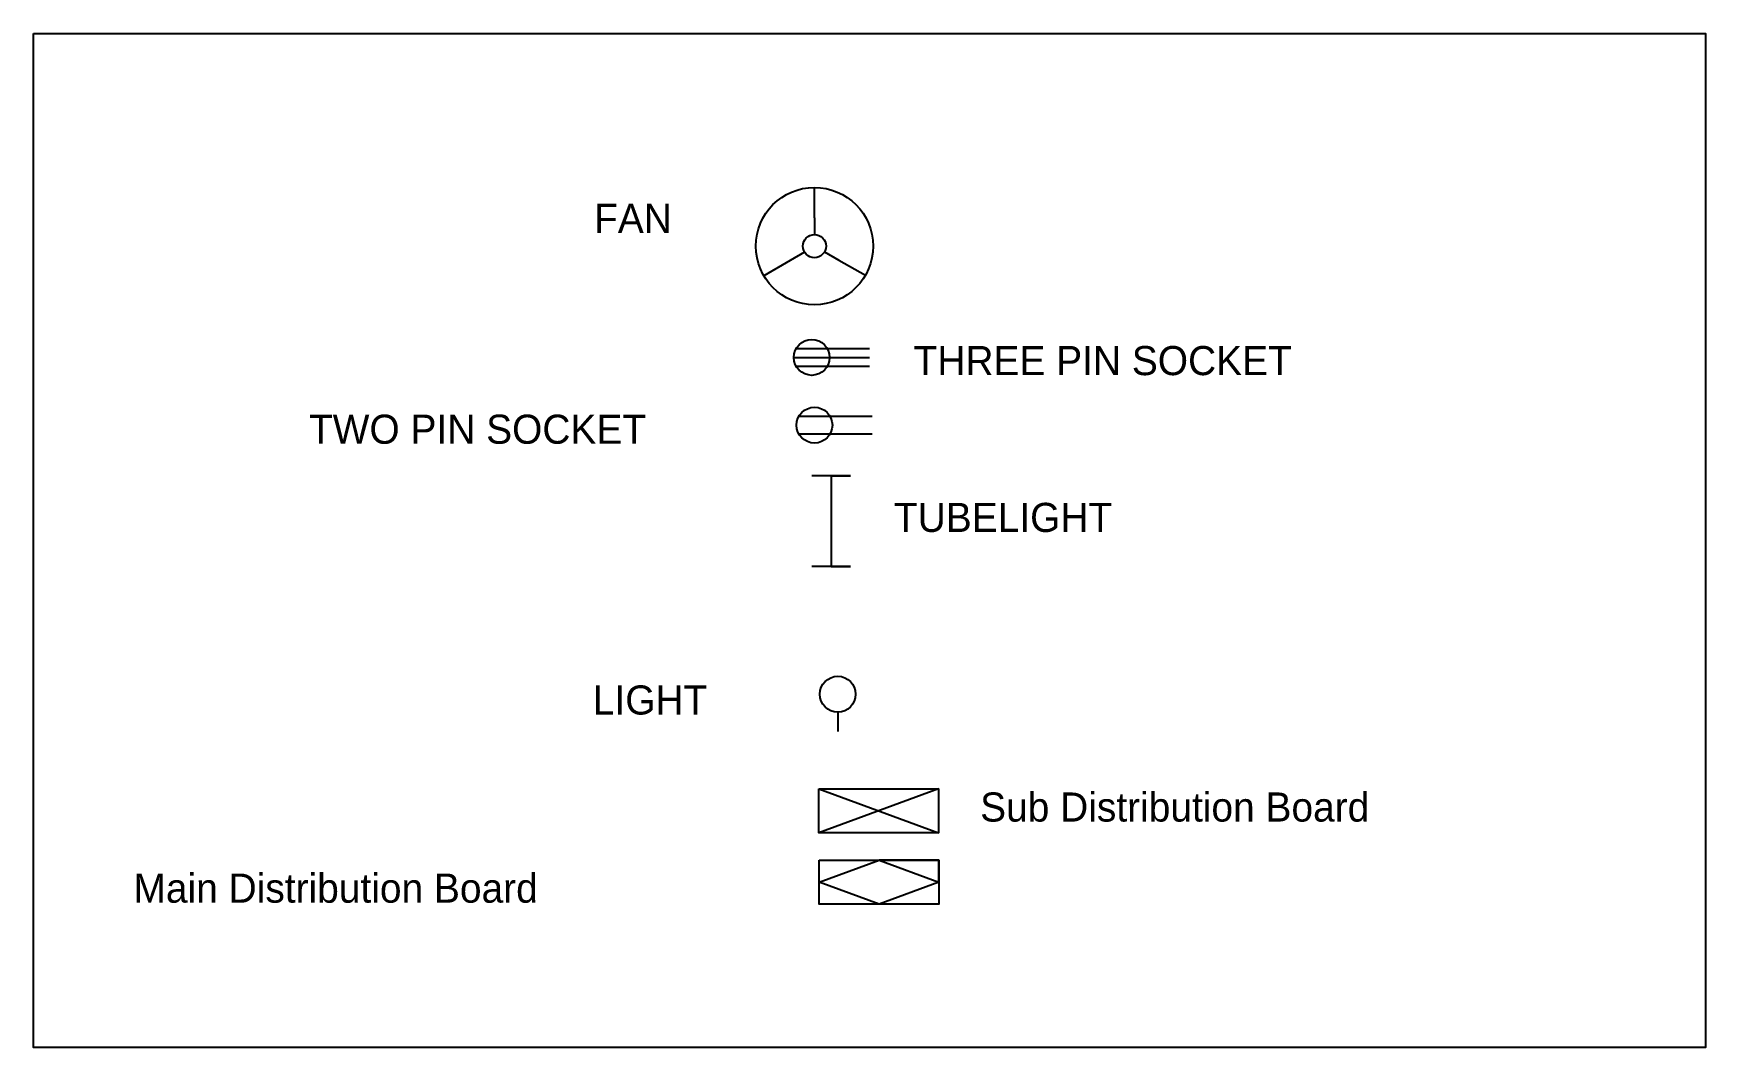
# Model space of a CAD drawing. Header units: inches. Extents: x -1314 to 1124, y -753 to 417.
# Drawn here: x 262 to 1124, y -414 to 108 of the extents above; entities that cross this region are included whole.
import ezdxf

# ---------------------------------------------------------------- set-up
doc = ezdxf.new("R2010")
doc.units = ezdxf.units.IN
doc.header["$MEASUREMENT"] = 0

msp = doc.modelspace()

# ---------------------------------------------------------------- linework, layer by layer
for p, q in [((664.37, 13.28), (664.37, 28.95)), ((664.37, 13.28), (664.37, 4.67)), ((659.24, -4.32), (651.82, -8.69)), ((669.55, -4.25), (677.02, -8.53)), ((677.02, -8.53), (690.62, -16.32)), ((651.82, -8.69), (638.31, -16.64)), ((653.75, -58.66), (692.79, -58.66)), ((692.79, -54.16), (654.92, -54.16)), ((654.92, -63.16), (692.79, -63.16)), ((694.2, -89.04), (656.33, -89.04)), ((656.33, -98.04), (694.2, -98.04)), ((672.97, -119.69), (662.97, -119.69)), ((672.97, -119.69), (672.97, -166.37)), ((672.97, -119.69), (682.97, -119.69)), ((682.97, -119.69), (672.97, -119.69)), ((682.97, -166.37), (662.97, -166.37)), ((672.97, -166.37), (682.97, -166.37)), ((676.39, -241.4), (676.39, -251.36)), ((728.33, -280.88), (666.64, -303.59)), ((666.64, -303.59), (666.64, -280.88)), ((666.64, -280.88), (728.33, -303.59)), ((666.83, -340.34), (666.83, -317.63)), ((666.83, -328.98), (697.68, -317.63)), ((728.52, -317.63), (697.68, -317.63)), ((697.68, -317.63), (728.52, -328.98)), ((728.52, -328.98), (728.52, -317.63)), ((697.68, -340.34), (666.83, -328.98)), ((728.52, -328.98), (697.68, -340.34))]:
    msp.add_line(p, q)
for points in [[(261.62, 108.3), (1123.88, 108.3), (1123.88, -414.26), (261.62, -414.26)], [(666.64, -280.88), (728.33, -280.88), (728.33, -303.59), (666.64, -303.59)], [(666.83, -317.63), (728.52, -317.63), (728.52, -340.34), (666.83, -340.34)]]:
    msp.add_lwpolyline(points, close=True)
for centre, radius in [((664.37, -1.29), 30.24), ((664.37, -1.29), 5.96), ((662.96, -58.66), 9.22), ((664.37, -93.54), 9.22), ((676.39, -232.18), 9.22)]:
    msp.add_circle(centre, radius)

# ---------------------------------------------------------------- texts
at = {"char_height": 15, "attachment_point": 1}
for s, insert, width in [('FAN', (550.71, 20.52), 57.846), ('THREE PIN SOCKET', (715.47, -52.77), 284.8081), ('TWO PIN SOCKET', (403.7, -88.12), 284.8081), ('TUBELIGHT', (705.36, -133.58), 284.8081), ('LIGHT', (550.07, -227.66), 284.8081), ('Sub Distribution Board ', (749.8, -282.82), 324.1985), ('Main Distribution Board ', (313.21, -324.61), 383.9468)]:
    msp.add_mtext(s, dxfattribs=dict(at, insert=insert, width=width))

doc.saveas('drawing.dxf')
